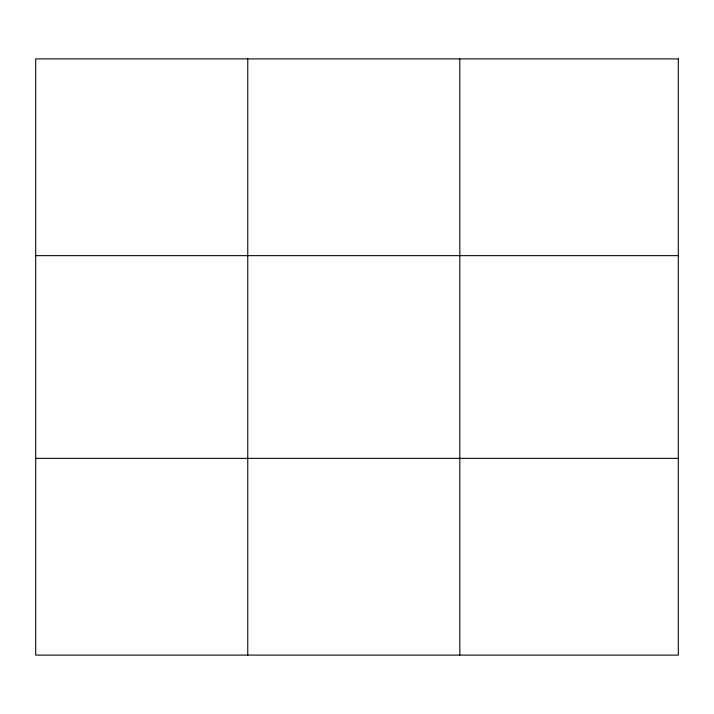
<?xml version="1.0" encoding="UTF-8"?>
<svg xmlns="http://www.w3.org/2000/svg" width="714" height="714" viewBox="0 0 714 714"><rect width="100%" height="100%" fill="white"/><g stroke="black" fill="none" stroke-linecap="round" stroke-linejoin="round"><path stroke-width="1.07" d="M247.758 655.104L247.758 58.896M459.816 655.104L459.816 58.896M35.7 255.648L678.3 255.648M35.7 458.352L678.3 458.352M678.3 58.896L678.3 655.104L35.7 655.104L35.7 58.896L678.3 58.896"/></g></svg>
